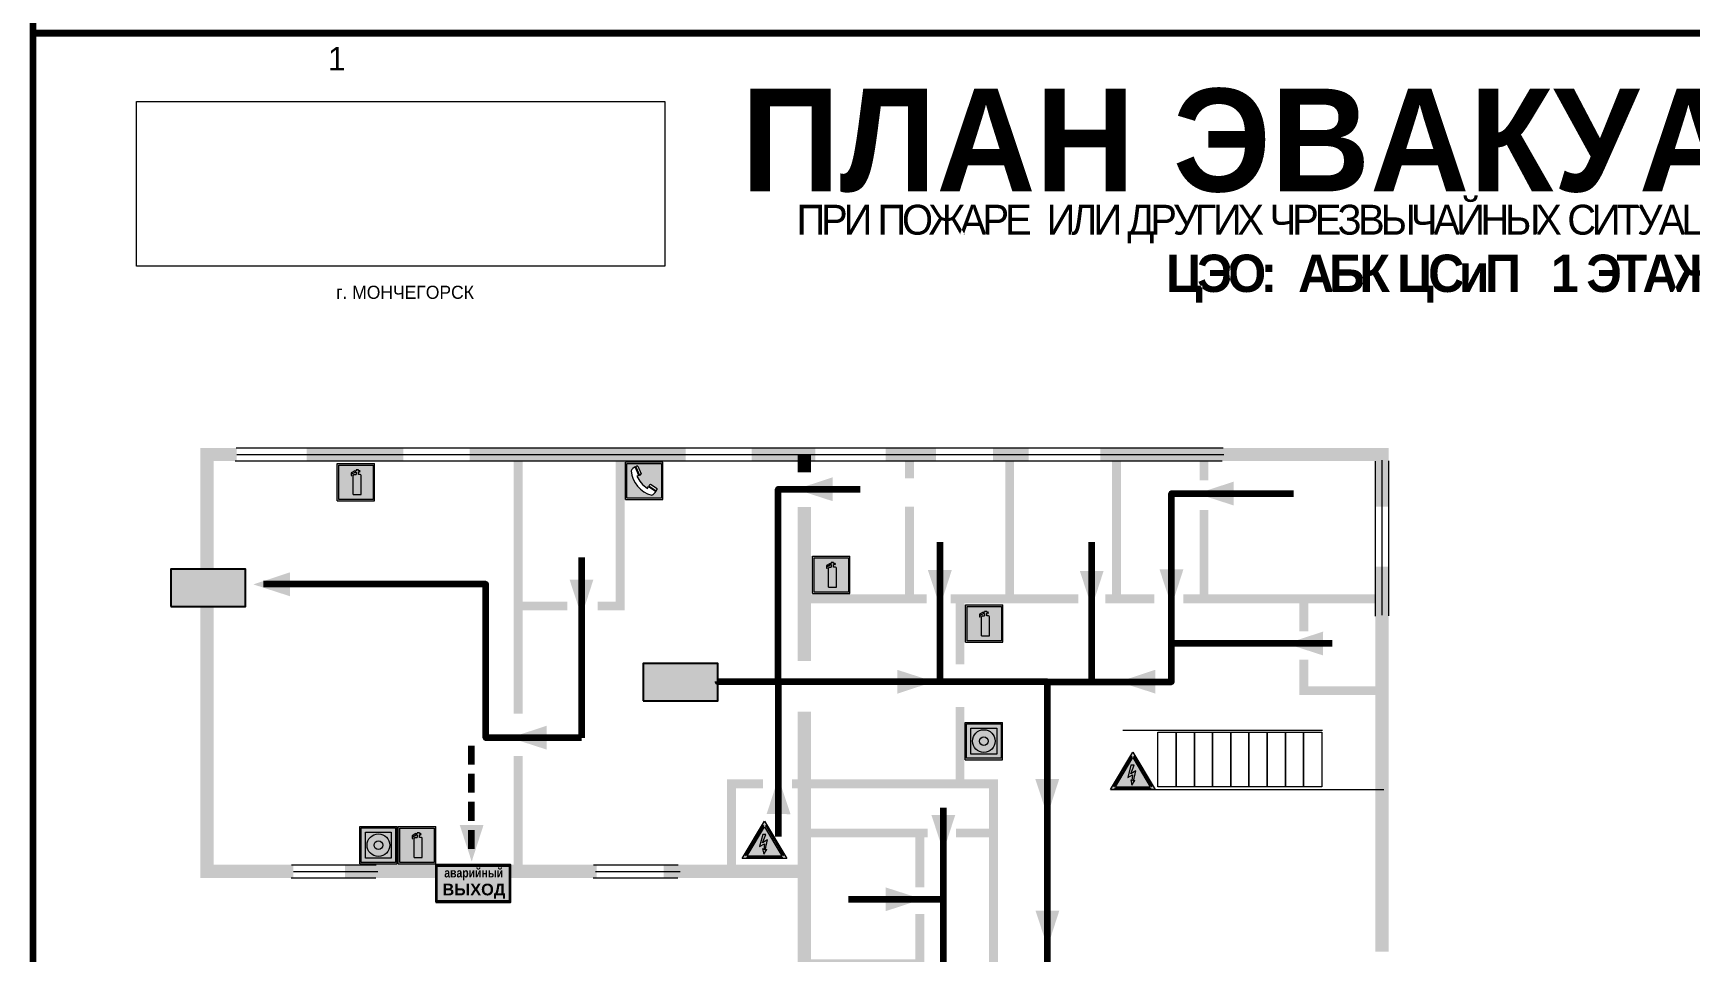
# Model space of a CAD drawing. Header units: millimetres. Extents: x 13114 to 67229, y 22859 to 38520.
# Drawn here: x 37115.6 to 37470.2, y 24492.4 to 24689 of the extents above; entities that cross this region are included whole.
import ezdxf

# ---------------------------------------------------------------- set-up
doc = ezdxf.new("R2010")
doc.units = ezdxf.units.MM
doc.linetypes.add('{ Wide Dash }', pattern=[12, 4, -2, 4, -2])
doc.layers.add('План_Штампы', color=7, linetype='Continuous')
doc.styles.add('обычный', font='arial.ttf')
picture_1 = doc.add_image_def('image1.jpg', size_in_pixel=(337, 105))

# ---------------------------------------------------------------- blocks, each defined once
blk = doc.blocks.new('A$C41C009D9')
at = {"true_color": 0xffffff}
blk.add_hatch(color=7, dxfattribs=at).paths.add_polyline_path([(0, 8), (-16, 8), (-16, 0), (0, 0)])
h = blk.add_hatch(color=126)
h.dxf.hatch_style = 1
h.paths.add_polyline_path([(-15.8, 7.8), (-15.8, 0.2), (-0.2, 0.2), (-0.2, 7.8)])
at = {"color": 126}
for points in [[(-16, 0), (0, 0), (0, 8), (-16, 8)], [(-16, 0), (0, 0), (0, 8), (-16, 8)], [(-15.8, 7.8), (-0.2, 7.8), (-0.2, 0.2), (-15.8, 0.2)]]:
    blk.add_lwpolyline(points, close=True, dxfattribs=at)
at = {"color": 7, "true_color": 0xffffff, "insert": (-15.8, 7.3), "char_height": 2.5, "width": 15.5999, "attachment_point": 1, "style": 'обычный'}
blk.add_mtext('\\pi1.6133;{\\fArial|b1|i0|c204|p34;\\H0.8x;\\W0.8;аварийный\\H1.25x;\\W1;\\P\\pi1.2327;ВЫХОД}', dxfattribs=at)
blk = doc.blocks.new('A$C7B4425F7')
at = {"true_color": 0xffffff}
blk.add_hatch(color=7, dxfattribs=at).paths.add_polyline_path([(0, 0), (-16, 0), (-16, -8), (0, -8)])
h = blk.add_hatch(color=126)
h.paths.add_polyline_path([(-0.2, -0.2), (-15.8, -0.2), (-15.8, -7.8), (-0.2, -7.8)])
h.paths.add_polyline_path([(-11.76, -2.03), (-11.76, -3.66), (-11.17, -3.66, -0.568275), (-11.17, -6.18), (-12.58, -6.18), (-12.58, -2.03)], flags=16)
h.paths.add_polyline_path([(-13.33, -4.12, -0.495768), (-13.59, -6.18), (-15.03, -6.18), (-15.03, -2.03), (-13.59, -2.03, -0.487973)], flags=16)
h.paths.add_polyline_path([(-10.25, -2.03), (-9.48, -2.03), (-9.48, -6.18), (-10.25, -6.18)], flags=16)
h.paths.add_polyline_path([(-13.84, -3.69), (-14.24, -3.69), (-14.24, -3.03), (-13.9, -3.03, -0.692621)], flags=0)
h.paths.add_polyline_path([(-9.15, -2.03), (-8.4, -2.03), (-8.04, -3.07), (-7.68, -2.03), (-6.93, -2.03), (-7.64, -4.1), (-6.93, -6.18), (-7.68, -6.18), (-8.04, -5.14), (-8.4, -6.18), (-9.15, -6.18), (-8.44, -4.1)], flags=16)
h.paths.add_polyline_path([(-11.76, -4.46), (-11.42, -4.46, -0.692621), (-11.36, -5.12), (-11.76, -5.12)], flags=0)
h.paths.add_polyline_path([(-13.9, -5.2), (-14.24, -5.2), (-14.24, -4.55), (-13.84, -4.55, -0.708038)], flags=0)
edge = h.paths.add_edge_path(flags=16)
edge.add_ellipse((-5.51, -4.08), major_axis=(0, 2.05), ratio=0.586184, start_angle=0, end_angle=360)
edge = h.paths.add_edge_path(flags=0)
edge.add_ellipse((-5.51, -4.08), major_axis=(0, 1.14), ratio=0.454828, start_angle=0, end_angle=360)
h.paths.add_polyline_path([(-4.13, -4.96, 0.377264), (-3.48, -4.52, 0.0555), (-3.16, -2.03), (-1.66, -2.03), (-1.66, -4.96), (-0.96, -4.96), (-0.96, -7.01), (-1.75, -7.01), (-1.75, -6.18), (-3.3, -6.18), (-3.3, -7.02), (-4.13, -7.02)], flags=16)
h.paths.add_polyline_path([(-2.73, -2.91), (-2.28, -2.91), (-2.28, -4.96), (-3.05, -4.96, 0.079136)], flags=0)
at = {"color": 126}
blk.add_lwpolyline([(-16, -8), (0, -8), (0, 0), (-16, 0)], close=True, dxfattribs=at)
blk = doc.blocks.new('A$C3AD82952')
at = {"true_color": 0xf5f5ff}
h = blk.add_hatch(color=7, dxfattribs=at)
h.dxf.hatch_style = 1
h.paths.add_polyline_path([(8.21, 8.73, 0.414214), (7.89, 9.05), (7.22, 9.05), (7.22, 9.92), (7.59, 9.92, 1), (7.57, 10.36), (7.22, 10.36), (7.22, 10.6), (6.43, 10.6), (6.43, 10.36), (6.01, 10.36), (4.74, 9.59), (4.74, 8.69), (4.98, 8.73), (4.98, 9.26), (6.12, 9.91), (6.43, 9.91), (6.43, 9.05), (5.76, 9.05, 0.414214), (5.44, 8.73), (5.44, 2.2), (8.21, 2.2)], flags=0)
h.paths.add_polyline_path([(12.8, 12.8), (0, 12.8), (0, 0), (12.8, 0)])
h.paths.add_polyline_path([(0.51, 12.29), (12.29, 12.29), (12.29, 0.51), (0.51, 0.51)], flags=16)
h.paths.add_polyline_path([(4.74, 9.59), (6.01, 10.36), (6.43, 10.36), (6.43, 10.6), (7.22, 10.6), (7.22, 10.36), (7.59, 10.36, -0.94586), (7.59, 9.92), (7.22, 9.92), (7.22, 9.05), (7.89, 9.05, -0.414214), (8.21, 8.73), (8.21, 2.2), (5.44, 2.2), (5.44, 8.73, -0.414214), (5.76, 9.05), (6.43, 9.05), (6.43, 9.91), (6.12, 9.91), (4.98, 9.26), (4.98, 8.73), (4.74, 8.69)], flags=0)
h = blk.add_hatch(color=242)
h.dxf.hatch_style = 1
h.paths.add_polyline_path([(12.29, 12.29), (0.51, 12.29), (0.51, 0.51), (12.29, 0.51)])
h.paths.add_polyline_path([(4.74, 8.69), (4.74, 9.59), (6.01, 10.36), (6.43, 10.36), (6.43, 10.6), (7.22, 10.6), (7.22, 10.36), (7.59, 10.36, -0.94586), (7.59, 9.92), (7.22, 9.92), (7.22, 9.05), (7.89, 9.05, -0.414214), (8.21, 8.73), (8.21, 2.2), (5.44, 2.2), (5.44, 8.73, -0.414214), (5.76, 9.05), (6.43, 9.05), (6.43, 9.91), (6.12, 9.91), (4.98, 9.26), (4.98, 8.73)], flags=16)
h = blk.add_hatch(color=7, dxfattribs=at)
h.dxf.hatch_style = 1
h.paths.add_polyline_path([(8.21, 8.73, 0.414214), (7.89, 9.05), (7.22, 9.05), (7.22, 9.92), (7.59, 9.92, 1), (7.57, 10.36), (7.22, 10.36), (7.22, 10.6), (6.43, 10.6), (6.43, 10.36), (6.01, 10.36), (4.74, 9.59), (4.74, 8.69), (4.98, 8.73), (4.98, 9.26), (6.12, 9.91), (6.43, 9.91), (6.43, 9.05), (5.76, 9.05, 0.414214), (5.44, 8.73), (5.44, 2.2), (8.21, 2.2)])
at = {"color": 242, "lineweight": 5}
for p, q in [((0, 0), (0, 12.8)), ((0, 12.8), (12.8, 12.8)), ((12.8, 0), (12.8, 12.8)), ((6.01, 10.36), (4.74, 9.59)), ((4.74, 9.59), (4.74, 8.69)), ((4.74, 8.69), (4.98, 8.73)), ((4.98, 9.26), (6.12, 9.91)), ((4.98, 8.73), (4.98, 9.26)), ((5.44, 2.2), (5.44, 8.73)), ((5.76, 9.05), (6.43, 9.05)), ((6.01, 10.36), (6.43, 10.36)), ((6.12, 9.91), (6.43, 9.91)), ((7.22, 10.6), (6.43, 10.6)), ((6.43, 10.6), (6.43, 10.36)), ((6.43, 9.91), (6.43, 9.05)), ((7.22, 10.36), (7.22, 10.6)), ((7.59, 10.36), (7.22, 10.36)), ((7.22, 9.05), (7.22, 9.92)), ((7.59, 9.92), (7.22, 9.92)), ((7.89, 9.05), (7.22, 9.05)), ((8.21, 2.2), (8.21, 8.73)), ((0, 0), (12.8, 0)), ((5.44, 2.2), (8.21, 2.2))]:
    blk.add_line(p, q, dxfattribs=at)
blk.add_lwpolyline([(0.51, 12.29), (12.29, 12.29), (12.29, 0.51), (0.51, 0.51)], close=True, dxfattribs=at)
for centre, radius, start, end in [((5.76, 8.73), 0.32, 90, 180), ((7.58, 10.14), 0.223, 273.1875, 86.8125), ((7.89, 8.73), 0.32, 0, 90)]:
    blk.add_arc(centre, radius, start, end, dxfattribs=at)
blk = doc.blocks.new('A$C54414219')
at = {"true_color": 0xffffff}
h = blk.add_hatch(color=7, dxfattribs=at)
h.paths.add_polyline_path([(2.39, -9.45), (2.39, -18.3), (11.23, -18.3), (11.23, -9.45)], flags=0)
h.paths.add_polyline_path([(10.71, -13.87, -1), (2.92, -13.87, -1)], flags=0)
h.paths.add_polyline_path([(8.3, -13.87, -1), (5.33, -13.87, -1)], flags=0)
h.paths.add_polyline_path([(0.41, -7.47), (0.41, -20.27), (13.21, -20.27), (13.21, -7.47)])
h.paths.add_polyline_path([(0.92, -19.77), (12.71, -19.77), (12.71, -7.98), (0.92, -7.98)], flags=16)
h.paths.add_polyline_path([(11.23, -9.45), (11.23, -18.3), (2.39, -18.3), (2.39, -9.45)], flags=0)
at = {"lineweight": 5}
h = blk.add_hatch(color=242, dxfattribs=at)
h.paths.add_polyline_path([(12.71, -7.98), (0.92, -7.98), (0.92, -19.77), (12.71, -19.77)])
h.paths.add_polyline_path([(11.23, -18.3), (2.39, -18.3), (2.39, -9.45), (11.23, -9.45)], flags=16)
h.paths.add_polyline_path([(10.71, -13.87, -1), (2.92, -13.87, -1)], flags=0)
h.paths.add_polyline_path([(8.3, -13.87, -1), (5.33, -13.87, -1)], flags=0)
at = {"true_color": 0xffffff}
h = blk.add_hatch(color=7, dxfattribs=at)
h.paths.add_polyline_path([(2.39, -9.45), (2.39, -18.3), (11.23, -18.3), (11.23, -9.45)])
h.paths.add_polyline_path([(10.71, -13.87, -1), (2.92, -13.87, -1)], flags=16)
h.paths.add_polyline_path([(8.3, -13.87, -1), (5.33, -13.87, -1)], flags=0)
at = {"lineweight": 5}
h = blk.add_hatch(color=242, dxfattribs=at)
h.paths.add_polyline_path([(2.92, -13.87, 1), (10.71, -13.87, 1)])
h.paths.add_polyline_path([(8.3, -13.87, -1), (5.33, -13.87, -1)], flags=16)
at = {"color": 242, "lineweight": 5}
for p, q in [((0.41, -20.27), (0.41, -7.47)), ((0.41, -7.47), (13.21, -7.47)), ((0.41, -7.47), (13.21, -7.47)), ((13.21, -20.27), (13.21, -7.47)), ((0.41, -20.27), (13.21, -20.27))]:
    blk.add_line(p, q, dxfattribs=at)
for points in [[(0.92, -7.98), (12.71, -7.98), (12.71, -19.77), (0.92, -19.77)], [(2.39, -9.45), (11.23, -9.45), (11.23, -18.3), (2.39, -18.3)]]:
    blk.add_lwpolyline(points, close=True, dxfattribs=at)
for radius in [3.89, 1.49]:
    blk.add_circle((6.81, -13.87), radius, dxfattribs=at)
blk = doc.blocks.new('A$C456E1F9C')
at = {"lineweight": 5}
h = blk.add_hatch(color=242, dxfattribs=at)
h.paths.add_polyline_path([(0.51, -1.47), (0.51, -13.26), (12.29, -13.26), (12.29, -1.47)])
h.paths.add_polyline_path([(5.42, -4.95, -0.254479), (4.78, -5.4), (3.52, -2.53, -0.209735), (4.23, -2.4)], flags=16)
h.paths.add_polyline_path([(8.53, -8.6), (10.87, -10.17), (10.54, -10.76), (8.03, -9.13, -0.192251)], flags=16)
h.paths.add_polyline_path([(4.61, -5.49, 0.005518), (3.87, -5.72, 0.128647), (7.49, -10.01, 0.00809), (7.83, -9.33), (10.47, -10.97, -0.16736), (8.99, -12.25, -0.327862), (1.95, -3.95, -0.166952), (3.36, -2.62)], flags=16)
at = {"color": 242, "lineweight": 5}
for p, q in [((0, -13.77), (0, -0.97)), ((12.8, -0.97), (0, -0.97)), ((4.61, -5.49), (3.36, -2.62)), ((3.52, -2.53), (4.78, -5.4)), ((4.23, -2.4), (5.42, -4.95)), ((12.8, -13.77), (12.8, -0.97)), ((7.83, -9.33), (10.47, -10.97)), ((8.03, -9.13), (10.54, -10.76)), ((10.81, -10.12), (8.53, -8.6)), ((10.54, -10.76), (10.8, -10.3)), ((10.8, -10.3), (10.81, -10.12)), ((0, -13.77), (12.8, -13.77))]:
    blk.add_line(p, q, dxfattribs=at)
blk.add_lwpolyline([(0.51, -1.47), (12.29, -1.47), (12.29, -13.26), (0.51, -13.26)], close=True, dxfattribs=at)
for centre, radius, start, end in [((4.59, -5.34), 2.99, 114.2845, 152.1974), ((11.12, -3.31), 9.19, 183.9915, 256.6009), ((4.02, -3.27), 0.891, 76.3284, 123.7092), ((14.98, -39.1), 35.17, 107.1487, 108.4135), ((4.68, -4.59), 0.824, 276.9621, 334.0723), ((13.86, -0.94), 11.08, 205.5536, 234.8762), ((-13.31, 0.8), 23.44, 332.5487, 334.4027), ((8.94, -9.5), 0.989, 114.4092, 157.9388), ((7.87, -9.46), 3, 291.9291, 329.9329)]:
    blk.add_arc(centre, radius, start, end, dxfattribs=at)
blk = doc.blocks.new('A$C32E8229D')
at = {"true_color": 0xffffff}
blk.add_hatch(color=7, dxfattribs=at).paths.add_polyline_path([(0, 0), (0, -8), (16, -8), (16, 0)])
h = blk.add_hatch(color=126)
h.paths.add_polyline_path([(0.2, -0.2), (15.8, -0.2), (15.8, -7.8), (0.2, -7.8)])
h.paths.add_polyline_path([(13.49, -2.05), (12.08, -2.05), (11.37, -2.63, 0.162397), (11.29, -2.84), (11.29, -3.63), (10.35, -3.63), (10.35, -4.05), (11.68, -4.05), (11.68, -3.48), (12.26, -4.28), (11.29, -5.1), (11.29, -6.78), (11.85, -6.78), (11.85, -5.44), (12.8, -4.64), (12.8, -5.94), (14.46, -5.94), (14.46, -5.39), (13.45, -5.39), (13.45, -3.97), (12.46, -2.59), (13.15, -2.59), (13.69, -3.34), (14.18, -3)], flags=16)
h.paths.add_polyline_path([(10.74, -1.82, 1), (11.8, -1.82, 1)], flags=16)
h.paths.add_polyline_path([(9.39, -3.59), (5.99, -3.59), (6.56, -3.03), (5.91, -3.03), (5.1, -3.83), (5.91, -4.64), (6.56, -4.64), (5.99, -4.09), (9.39, -4.09)], flags=16)
h.paths.add_polyline_path([(4.29, -1.08), (1.72, -1.08), (1.72, -6.6), (4.29, -6.6)], flags=16)
at = {"color": 126}
blk.add_lwpolyline([(16, -8), (0, -8), (0, 0), (16, 0)], close=True, dxfattribs=at)
blk = doc.blocks.new('A$C3E6D3DDE')
at = {"lineweight": 5}
h = blk.add_hatch(color=40, dxfattribs=at)
h.paths.add_polyline_path([(24.1, 1.45), (16.46, -11.35), (31.74, -11.35)])
h.paths.add_polyline_path([(24.09, -0.46), (30.03, -10.41), (18.14, -10.41)], flags=16)
h.paths.add_polyline_path([(24.54, -3.08), (23.41, -6.02), (25.13, -5.01), (24.33, -8.5), (24.82, -8.27), (23.79, -9.86), (23.4, -8.04), (23.8, -8.43), (24.04, -6.29), (22.39, -7.25), (23.44, -3.08)], flags=0)
h = blk.add_hatch(color=256, dxfattribs=at)
h.paths.add_polyline_path([(24.37, 0.03, 0.567511), (23.82, 0.03), (17.59, -10.4, 0.582454), (17.86, -10.88), (30.32, -10.88, 0.582149), (30.6, -10.4)])
h.paths.add_polyline_path([(24.09, -0.46), (18.14, -10.41), (30.03, -10.41)], flags=16)
h.paths.add_polyline_path([(24.54, -3.08), (23.41, -6.02), (25.13, -5.01), (24.33, -8.5), (24.82, -8.27), (23.79, -9.86), (23.4, -8.04), (23.8, -8.43), (24.04, -6.29), (22.39, -7.25), (23.44, -3.08)], flags=0)
h = blk.add_hatch(color=40, dxfattribs=at)
h.paths.add_polyline_path([(24.09, -0.46), (18.14, -10.41), (30.03, -10.41)])
h.paths.add_polyline_path([(24.82, -8.27), (23.79, -9.86), (23.4, -8.04), (23.8, -8.43), (24.04, -6.29), (22.39, -7.25), (23.44, -3.08), (24.54, -3.08), (23.41, -6.02), (25.13, -5.01), (24.33, -8.5)], flags=16)
at = {"color": 40, "lineweight": 5}
for p, q in [((16.46, -11.35), (24.1, 1.45)), ((24.1, 1.45), (31.74, -11.35))]:
    blk.add_line(p, q, dxfattribs=at)
at = {"lineweight": 5}
for p, q in [((17.59, -10.4), (23.82, 0.03)), ((24.37, 0.03), (30.6, -10.4)), ((18.14, -10.41), (24.09, -0.46)), ((23.44, -3.08), (22.39, -7.25)), ((23.41, -6.02), (24.54, -3.08)), ((25.13, -5.01), (23.41, -6.02)), ((24.54, -3.08), (23.44, -3.08)), ((24.09, -0.46), (30.03, -10.41)), ((24.33, -8.5), (25.13, -5.01)), ((17.86, -10.88), (30.32, -10.88)), ((18.14, -10.41), (30.03, -10.41)), ((22.39, -7.25), (24.04, -6.29)), ((23.8, -8.43), (23.4, -8.04)), ((23.4, -8.04), (23.79, -9.86)), ((23.79, -9.86), (24.82, -8.27)), ((24.04, -6.29), (23.8, -8.43)), ((24.82, -8.27), (24.33, -8.5))]:
    blk.add_line(p, q, dxfattribs=at)
at = {"color": 50, "lineweight": 5}
blk.add_line((31.74, -11.35), (16.46, -11.35), dxfattribs=at)

msp = doc.modelspace()

# ---------------------------------------------------------------- linework, layer by layer
at = {"color": 6, "lineweight": 100}
for points in [[(37115.63, 25084), (37715.63, 25084), (37715.63, 24689), (37115.63, 24689)], [(37115.63, 24689), (37715.63, 24689), (37715.63, 24294), (37115.63, 24294)], [(37115.63, 24689), (37715.63, 24689), (37715.63, 24294), (37115.63, 24294)]]:
    msp.add_lwpolyline(points, close=True, dxfattribs=at)
at = {"lineweight": 100, "const_width": 2.85}
for points in [[(37159.19, 24598.83), (37152.83, 24598.83), (37152.83, 24574.11)], [(37194.87, 24598.83), (37174.17, 24598.83)], [(37255.27, 24598.83), (37209.05, 24598.83)], [(37283.06, 24598.83), (37269.45, 24598.83)], [(37280.72, 24594.98), (37280.72, 24598.83)], [(37308.86, 24598.83), (37298.09, 24598.83)], [(37328.71, 24598.83), (37321.06, 24598.83)], [(37404.36, 24587.69), (37404.36, 24598.83), (37344.03, 24598.83)], [(37280.72, 24554.62), (37280.72, 24587.62)], [(37404.36, 24492.44), (37404.36, 24574.79)], [(37152.83, 24566.25), (37152.83, 24509.61), (37171.33, 24509.61)], [(37280.72, 24509.61), (37280.72, 24543.79)], [(37182.38, 24509.61), (37205.03, 24509.61)], [(37214.98, 24509.61), (37236.25, 24509.61)], [(37250.61, 24509.61), (37280.72, 24509.61), (37280.72, 24465.44)]]:
    msp.add_lwpolyline(points, dxfattribs=at)
at = {"lineweight": 0}
for points in [[(37159.05, 24600.22), (37370.33, 24600.22)], [(37159.19, 24598.83), (37370.47, 24598.83)], [(37158.88, 24597.45), (37370.15, 24597.45)], [(37402.96, 24564.23), (37402.96, 24597.41)], [(37404.38, 24564.42), (37404.38, 24597.6)], [(37405.77, 24564.28), (37405.77, 24597.46)], [(37348.87, 24539.87), (37391.62, 24539.87)], [(37346.23, 24527.15), (37404.75, 24527.15)], [(37170.93, 24511), (37189.04, 24511)], [(37235.59, 24510.99), (37253.71, 24510.99)], [(37170.85, 24508.22), (37188.97, 24508.22)], [(37171.33, 24509.61), (37189.44, 24509.61)], [(37235.52, 24508.21), (37253.63, 24508.21)], [(37236, 24509.6), (37254.11, 24509.6)]]:
    msp.add_lwpolyline(points, dxfattribs=at)
at = {"lineweight": 0, "const_width": 1.9}
for points in [[(37219.45, 24543.4), (37219.45, 24597.93)], [(37236.43, 24566.42), (37241.28, 24566.42), (37241.28, 24598.94)], [(37303.19, 24593.73), (37303.19, 24598.73)], [(37324.64, 24598.83), (37324.64, 24567.93)], [(37347.5, 24598.83), (37347.5, 24567.93)], [(37366.24, 24598.83), (37366.24, 24593.27)], [(37303.19, 24567.93), (37303.19, 24587.68)], [(37366.24, 24586.95), (37366.24, 24567.93)], [(37219.45, 24566.42), (37229.96, 24566.42)], [(37280.72, 24567.93), (37306.9, 24567.93)], [(37312.02, 24567.93), (37339.33, 24567.93)], [(37314.01, 24567.93), (37314.01, 24553.96)], [(37345.11, 24567.93), (37355.61, 24567.93)], [(37361.79, 24567.93), (37403.68, 24567.93)], [(37387.59, 24567.93), (37387.59, 24560.96)], [(37387.59, 24554.89), (37387.59, 24548.28), (37403.65, 24548.28)], [(37314.01, 24528.36), (37314.01, 24544.83)], [(37219.45, 24509.61), (37219.45, 24534.32)], [(37265.11, 24509.76), (37265.11, 24528.36), (37271.81, 24528.36)], [(37278.05, 24528.36), (37321.17, 24528.36), (37321.17, 24476.68), (37329.51, 24476.68)], [(37305.43, 24506.17), (37305.43, 24517.84), (37281.38, 24517.84), (37307.11, 24517.84)], [(37321.17, 24517.84), (37313.13, 24517.84)], [(37280.72, 24489.87), (37305.43, 24489.87), (37305.43, 24500.47)]]:
    msp.add_lwpolyline(points, dxfattribs=at)
at = {"color": 126, "lineweight": 100, "true_color": 0x008754}
for points in [[(37275.12, 24550.19), (37275.12, 24591.4), (37292.64, 24591.4)], [(37332.71, 24550.19), (37359.28, 24550.19), (37359.28, 24590.48), (37385.39, 24590.48)], [(37309.69, 24580.08), (37309.69, 24550.19)], [(37342.24, 24550.19), (37342.24, 24580.08)], [(37233.02, 24576.79), (37233.02, 24538.22)], [(37233.02, 24538.22), (37212.52, 24538.22), (37212.52, 24571.06), (37164.91, 24571.06)], [(37393.67, 24558.37), (37359.28, 24558.37)], [(37332.71, 24487.48), (37332.71, 24550.19), (37262.19, 24550.19), (37262.19, 24550.19), (37262.19, 24550.19)], [(37275.12, 24550.19), (37275.12, 24517.05)], [(37310.43, 24523.2), (37310.43, 24503.63), (37290.15, 24503.63)], [(37310.43, 24503.63), (37310.43, 24459.37)]]:
    msp.add_lwpolyline(points, dxfattribs=at)
at = {"color": 126, "linetype": '{ Wide Dash }', "lineweight": 100, "true_color": 0x008754}
msp.add_lwpolyline([(37209.48, 24514.47), (37209.48, 24538.44)], dxfattribs=at)
at = {"lineweight": 0}
for points in [[(37356.37, 24539.42), (37360.27, 24539.42), (37360.27, 24527.74), (37356.37, 24527.74)], [(37360.27, 24539.42), (37364.17, 24539.42), (37364.17, 24527.74), (37360.27, 24527.74)], [(37364.17, 24539.42), (37368.06, 24539.42), (37368.06, 24527.74), (37364.17, 24527.74)], [(37368.06, 24539.42), (37371.96, 24539.42), (37371.96, 24527.74), (37368.06, 24527.74)], [(37371.96, 24539.42), (37375.86, 24539.42), (37375.86, 24527.74), (37371.96, 24527.74)], [(37375.86, 24539.42), (37379.76, 24539.42), (37379.76, 24527.74), (37375.86, 24527.74)], [(37379.76, 24539.42), (37383.65, 24539.42), (37383.65, 24527.74), (37379.76, 24527.74)], [(37383.65, 24539.42), (37387.55, 24539.42), (37387.55, 24527.74), (37383.65, 24527.74)], [(37387.55, 24539.42), (37391.45, 24539.42), (37391.45, 24527.74), (37387.55, 24527.74)]]:
    msp.add_lwpolyline(points, close=True, dxfattribs=at)
at = {"layer": 'План_Штампы', "color": 126, "true_color": 0x008754}
for points in [[(37286.77, 24593.95), (37286.76, 24588.84), (37278.92, 24591.37)], [(37372.6, 24593.03), (37372.59, 24587.92), (37364.75, 24590.46)], [(37307.14, 24574.09), (37312.25, 24574.08), (37309.72, 24566.24)], [(37339.65, 24573.93), (37344.75, 24573.92), (37342.22, 24566.08)], [(37356.71, 24574.24), (37361.82, 24574.23), (37359.29, 24566.39)], [(37170.6, 24573.61), (37170.59, 24568.5), (37162.76, 24571.03)], [(37230.44, 24572.06), (37235.54, 24572.05), (37233.01, 24564.21)], [(37391.74, 24560.94), (37391.72, 24555.83), (37383.89, 24558.36)], [(37300.58, 24547.64), (37300.59, 24552.75), (37308.43, 24550.22)], [(37355.85, 24552.77), (37355.84, 24547.66), (37348, 24550.19)], [(37225.56, 24540.79), (37225.54, 24535.68), (37217.71, 24538.21)], [(37277.73, 24521.86), (37272.62, 24521.87), (37275.15, 24529.7)], [(37330.13, 24529.39), (37335.24, 24529.38), (37332.71, 24521.54)], [(37307.88, 24521.71), (37312.99, 24521.69), (37310.45, 24513.86)], [(37206.93, 24519.56), (37212.03, 24519.55), (37209.5, 24511.71)], [(37298.07, 24501.09), (37298.08, 24506.2), (37305.92, 24503.67)], [(37330.17, 24501.24), (37335.27, 24501.23), (37332.74, 24493.39)]]:
    msp.add_solid(points, dxfattribs=at)

# ---------------------------------------------------------------- block references
at = {"xscale": 0.625, "yscale": 0.625, "zscale": 0.625}
for name, p in [('A$C3AD82952', (37180.72, 24588.89)), ('A$C456E1F9C', (37242.41, 24597.8)), ('A$C3AD82952', (37282.45, 24569.06)), ('A$C3AD82952', (37315.21, 24558.64)), ('A$C54414219', (37314.86, 24546.17)), ('A$C3E6D3DDE', (37335.94, 24534.24)), ('A$C54414219', (37185.27, 24523.89)), ('A$C3AD82952', (37193.79, 24511.22)), ('A$C3E6D3DDE', (37257.13, 24519.47))]:
    msp.add_blockref(name, p, dxfattribs=at)
at = {"xscale": -1}
msp.add_blockref('A$C32E8229D', (37262.19, 24554.09), dxfattribs=at)
msp.add_blockref('A$C41C009D9', (37217.81, 24503.02))
at = {"layer": 'План_Штампы'}
msp.add_blockref('A$C7B4425F7', (37161.08, 24574.32), dxfattribs=at)

# ---------------------------------------------------------------- texts
at = {"lineweight": 0, "style": 'обычный'}
for s, insert, char_height, width, attachment_point in [('{\\fProxima Nova Rg|b0|i0|c204|p2;1\\H1.1667x; }', (37180.61, 24683.53), 5, 126.6484, 5), ('{\\fProxima Nova Rg|b1|i0|c204|p2;ПЛАН ЭВАКУАЦИИ}', (37267.16, 24677.12), 22, 493.8901, 1), ('\\pi-8.4,l8.4,t8.4;{\\fProxima Nova Rg|b0|i0|c204|p2;г. МОНЧЕГОРСК\\H1.1997x; }', (37195.22, 24633.52), 2.8, 126.6484, 5)]:
    msp.add_mtext(s, dxfattribs=dict(at, insert=insert, char_height=char_height, width=width, attachment_point=attachment_point))
at = {"color": 0, "lineweight": 0, "insert": (37416.5, 24652.45), "char_height": 8, "width": 449.2158, "attachment_point": 5, "style": 'обычный'}
msp.add_mtext('{\\fArial Black|b1|i0|c204|p34;\\H2x;\\T0.85;  \\fArial Narrow|b0|i0|c204|p34;\\H0.8x;\\W0.9;\\P\\fProxima Nova Rg|b0|i0|c204|p2;\\H0.5x;\\W1;\\C256;ПРИ ПОЖАРЕ  ИЛИ ДРУГИХ ЧРЕЗВЫЧАЙНЫХ СИТУАЦИЯХ  ИЗ ПОМЕЩЕНИЙ \\fProxima Nova Rg|b1|i0|c204|p2;\\H1.25x;\\PЦЭО:  АБК ЦСиП   1 ЭТАЖ}', dxfattribs=at)

# ---------------------------------------------------------------- pictures from other files: only their frames are drawn
at = {"color": 7, "lineweight": 0, "true_color": 0xf5f5ff}
image = msp.add_image(picture_1, insert=(37137.75, 24639.15), size_in_units=(113.11, 35.24), dxfattribs=at)
image.dxf.flags = 7

doc.saveas('drawing.dxf')
